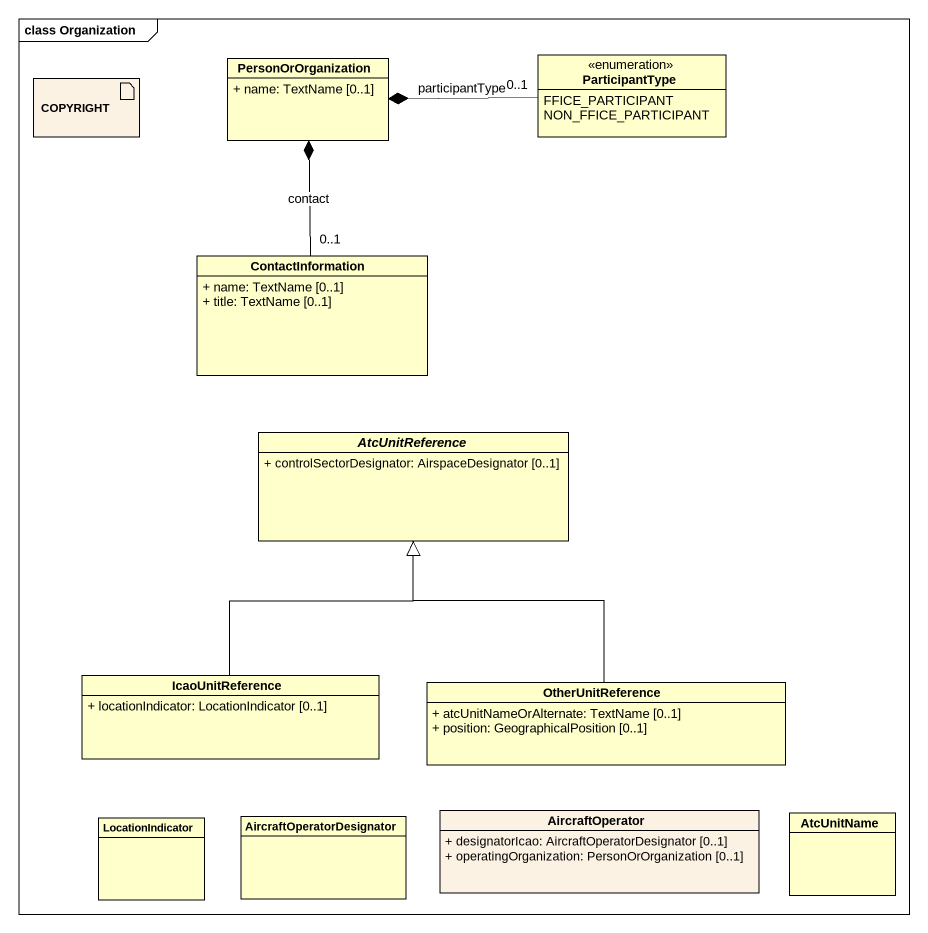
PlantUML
@startuml
mainframe class Organization
allowmixing
hide circle
hide empty members
skinparam classAttributeIconSize 0
artifact COPYRIGHT #FCF2E3
class PersonOrOrganization {
  + name: TextName [0..1]
}
enum ParticipantType {
  FFICE_PARTICIPANT
  NON_FFICE_PARTICIPANT
}
class ContactInformation {
  + name: TextName [0..1]
  + title: TextName [0..1]
}
abstract class AtcUnitReference {
  + controlSectorDesignator: AirspaceDesignator [0..1]
}
class IcaoUnitReference {
  + locationIndicator: LocationIndicator [0..1]
}
class OtherUnitReference {
  + atcUnitNameOrAlternate: TextName [0..1]
  + position: GeographicalPosition [0..1]
}
class LocationIndicator
class AircraftOperatorDesignator
class AircraftOperator #FCF2E3 {
  + designatorIcao: AircraftOperatorDesignator [0..1]
  + operatingOrganization: PersonOrOrganization [0..1]
}
class AtcUnitName
PersonOrOrganization *-right- "0..1" ParticipantType : participantType
PersonOrOrganization *-- "0..1" ContactInformation : contact
IcaoUnitReference -up-|> AtcUnitReference
OtherUnitReference -up-|> AtcUnitReference
@enduml
